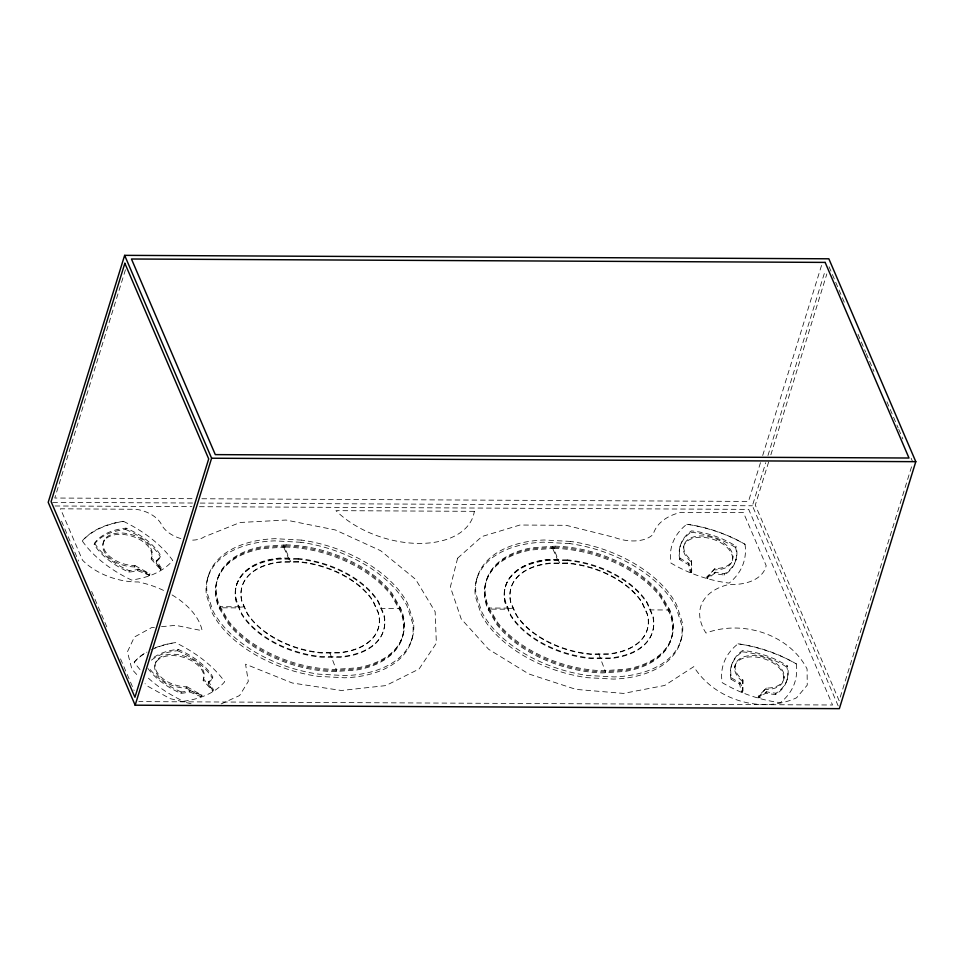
<?xml version="1.0" encoding="UTF-8"?>
<svg xmlns="http://www.w3.org/2000/svg" width="964" height="964" viewBox="0 0 964 964"><rect width="100%" height="100%" fill="white"/><g stroke="black" fill="none" stroke-linecap="round" stroke-linejoin="round"><path stroke-width="0.72" stroke-dasharray="4.82 3.62" d="M149.565 575.351L134.55 566.892A25.329 15.147 17.2 0 1 102.859 547.721A25.329 15.147 17.2 0 1 128.911 535.357A25.329 15.147 17.2 0 1 151.155 559.012L160.807 569.917L161.458 568.362L156.638 560.482A66.287 39.62 17.2 0 0 160.916 555.83A61.407 36.716 17.2 0 0 126.031 528.139A63.624 38.03 17.2 0 0 94.556 543.166L94.147 544.491A65.275 39.018 17.2 0 0 128.899 572.086A54.201 32.402 17.2 0 0 137.683 570.664L149.565 575.351L149.926 573.845L138.093 569.326A54.201 32.402 17.2 0 1 129.309 570.748A65.275 39.018 17.2 0 1 94.556 543.166M201.476 696.418L201.886 695.08L201.464 696.683L186.522 688.127A25.329 15.147 17.2 0 1 154.83 668.968A25.329 15.147 17.2 0 1 180.87 656.605A25.329 15.147 17.2 0 1 203.127 680.247L212.767 691.164L213.43 689.609L208.598 681.717A66.287 39.62 17.2 0 0 212.887 677.065A61.407 36.716 17.2 0 0 178.003 649.375A63.624 38.03 17.2 0 0 151.854 658.822M125.453 269.751L54.791 498.027L194.74 498.713M103.955 541.19L104.365 539.864M94.147 544.491A63.624 38.03 17.2 0 1 125.621 529.465L126.031 528.139M128.899 572.086L129.309 570.748M134.55 566.892L134.972 565.567A25.329 15.147 17.2 0 1 103.281 546.395A25.329 15.147 17.2 0 1 129.321 534.032A25.329 15.147 17.2 0 1 151.577 557.674L160.807 568.676L161.458 568.362M137.683 570.664L138.093 569.326M151.155 559.012L151.577 557.674M148.938 575.448L149.432 574.158M161.048 569.7L156.228 561.807L156.638 560.482M156.228 561.807A66.287 39.62 17.2 0 0 160.506 557.156L160.916 555.83M160.386 570.013L160.807 568.676M155.915 662.437L156.325 661.099M151.444 660.159A63.624 38.03 17.2 0 1 177.593 650.712L178.003 649.375M207.67 578.099L208.345 575.918M147.902 668.414A65.275 39.018 17.2 0 0 180.858 693.321L181.268 691.995A54.201 32.402 17.2 0 0 190.065 690.573L201.934 695.261M218.732 576.207L219.406 574.026M186.522 688.127L186.932 686.802A25.329 15.147 17.2 0 1 155.24 667.63A25.329 15.147 17.2 0 1 181.28 655.267A25.329 15.147 17.2 0 1 203.537 678.921L212.767 689.923L213.43 689.609M180.858 693.321A54.201 32.402 17.2 0 0 189.643 691.899L190.065 690.573M219.623 608.887L220.298 606.705L239.18 606.79L238.843 607.886L219.961 607.79M203.127 680.247L203.537 678.921M201.464 696.683L201.307 695.357M235.565 589.016L235.903 587.919M213.02 690.935L208.188 683.054L208.598 681.717M208.188 683.054A66.287 39.62 17.2 0 0 212.478 678.403L212.887 677.065M212.357 691.248L212.767 689.923M244.434 606.826L239.048 607.236M282.958 547.227L283.633 545.046L289.224 558.084L288.887 559.168L283.296 546.13M290.779 561.711L289.092 558.518M329.724 652.58L336.532 670.341M336.195 671.426L336.87 669.245M381.19 607.923L380.985 608.585L399.879 608.67M384.274 627.456L384.467 626.805M399.542 609.766L400.217 607.585M400.422 642.434L401.096 640.253M411.495 640.554L412.17 638.361M476.626 579.424L477.301 577.243M487.7 577.532L488.374 575.351M488.579 610.2L489.254 608.019L508.149 608.115L507.811 609.2L488.917 609.115M504.534 590.33L504.871 589.233M513.402 608.139L508.016 608.549M551.926 548.54L552.601 546.359L558.192 559.397L557.855 560.494L552.264 547.456M559.747 563.024L558.06 559.831M598.692 653.893L605.5 671.655M605.163 672.739L605.838 670.558M650.158 609.248L649.953 609.899L668.847 609.995M653.231 628.769L653.435 628.118M680.018 546.721L680.427 545.395M691.598 571.411C690.224 576.388 688.862 565 688.453 564.53A54.201 32.402 17.2 0 1 679.813 559.59L680.223 558.264A65.275 39.018 17.2 0 1 691.429 530.899A63.624 38.03 17.2 0 1 735.99 546.202L735.58 547.528A61.407 36.716 17.2 0 1 724.326 575.002A66.287 39.62 17.2 0 1 714.698 573.532C713.577 573.255 705.805 581.81 707.082 576.641L715.083 568.507A25.329 15.147 17.2 0 0 730.435 549.564A25.329 15.147 17.2 0 0 693.67 536.9A25.329 15.147 17.2 0 0 691.634 560.421L691.73 571.447L690.911 571.074L688.874 563.193A54.201 32.402 17.2 0 1 680.223 558.264M683.392 547.986L683.801 546.66M679.813 559.59A65.275 39.018 17.2 0 1 691.019 532.236L691.429 530.899M668.51 611.08L669.185 608.899M688.453 564.53L688.874 563.193M691.321 572.676L691.634 560.421M690.489 572.399L690.911 571.074M669.39 643.759L670.064 641.578M680.464 641.867L681.138 639.686M707.6 578.292L708.022 576.966L715.119 572.206A66.287 39.62 17.2 0 0 724.747 573.664A61.407 36.716 17.2 0 0 735.99 546.202M706.733 578.014L715.083 568.507M714.698 573.532L715.119 572.206M724.326 575.002L724.747 573.664M760.488 462.66L748.486 501.425L200.753 498.75M762.705 455.478L822.256 263.088M732.568 557.963L732.977 556.638M838.174 705.889L752.402 505.775L765.741 462.696M767.959 455.514L825.292 270.282M735.701 560.566L736.11 559.228M768.633 462.009L755.294 505.076L839.138 700.708L912.462 463.805M770.851 454.827L826.847 273.921M731.266 666.293L731.676 664.955M731.471 677.837A54.201 32.402 17.2 0 0 740.123 682.765C744.232 689.453 742.28 699.599 739.701 684.103A54.201 32.402 17.2 0 1 731.061 679.162L731.471 677.837A65.275 39.018 17.2 0 1 742.678 650.471A63.624 38.03 17.2 0 1 787.239 665.775L786.829 667.1A61.407 36.716 17.2 0 1 775.574 694.574A66.287 39.62 17.2 0 1 765.946 693.104C764.741 692.827 757.138 701.37 758.331 696.213L766.332 688.079A25.329 15.147 17.2 0 0 781.684 669.136A25.329 15.147 17.2 0 0 744.919 656.472A25.329 15.147 17.2 0 0 742.883 679.994L742.979 691.007M734.64 667.558L735.05 666.232M731.061 679.162A65.275 39.018 17.2 0 1 742.268 651.809L742.678 650.471M739.701 684.103L740.123 682.765M742.569 692.248L742.883 679.994M741.738 691.971L742.159 690.646M758.849 697.864L759.271 696.538L766.368 691.778A66.287 39.62 17.2 0 0 775.996 693.236A61.407 36.716 17.2 0 0 787.239 665.775M757.981 697.587L766.332 688.079M765.946 693.104L766.368 691.778M775.574 694.574L775.996 693.236M783.816 677.535L784.226 676.21M786.949 680.138L787.359 678.801M221.13 703.949L239.614 695.526L248.314 681.379L245.555 664.184L292.273 682.994L341.401 690.501L385.817 685.597L419.075 669.016L436.355 643.145L435.15 611.742L415.641 579.364L380.647 550.709L335.255 529.935L286.031 520.042L240.132 522.476L204.211 536.888A25.016 14.954 17.2 0 1 189.715 540.105M154.421 627.335L151.577 627.612L134.406 637.035L127.405 651.845L131.911 669.209L138.985 676.981M161.506 626.672L175.677 625.347L202.127 630.673A67.962 40.633 17.2 0 0 171.544 594.631M52.719 502.352L192.655 503.027M200.175 503.075L752.402 505.775M55.008 505.98L191.944 506.654M199.464 506.69L748.703 509.378L832.547 704.997L138.852 701.599M289.224 558.084L279.813 558.036A76.951 46.007 17.2 0 0 236.421 600.379L239.18 606.79M558.192 559.397L548.769 559.361A76.951 46.007 17.2 0 0 505.389 601.693L508.149 608.115M708.022 576.966L707.082 576.641M759.271 696.538L758.403 696.261M191.077 703.756L170.001 698.599L147.07 685.85L145.046 683.633M189.643 691.899L200.898 696.683M134.972 565.567L150.047 573.905M186.932 686.802L201.934 695.201M829.064 266.739L845.006 303.937M857.996 334.243L865.672 352.161M866.262 353.535L873.938 371.441M886.928 401.747L898.147 427.92M898.737 429.305L902.87 438.945M911.137 458.237L912.318 460.985M61.503 521.138L78.626 561.084M91.616 591.39L107.558 628.588M120.548 658.894L134.129 690.586M180.907 538.599A25.016 14.954 17.2 0 1 161.506 524.597A25.064 14.99 17.2 0 0 135.852 509.293L60.491 508.799L82.506 560.168A51.574 30.836 17.2 0 0 138.322 581.943A67.962 40.633 17.2 0 1 165.868 591.547M154.83 647.953A95.822 57.286 17.2 0 1 175.436 642.602A108.824 65.058 17.2 0 1 224.696 681.705A93.665 55.996 17.2 0 1 183.485 701.274A104.582 62.515 17.2 0 1 146.914 676.788M140.021 669.606A104.582 62.515 17.2 0 1 134.213 662.172A102.991 61.576 17.2 0 1 147.022 652.086M151.505 649.748A102.991 61.576 17.2 0 1 175.436 642.602M134.213 662.172A95.822 57.286 17.2 0 1 146.757 651.893M181.268 691.995A65.275 39.018 17.2 0 1 148.974 667.968M177.593 650.712A61.407 36.716 17.2 0 1 212.478 678.403M796.264 663.895A108.824 65.058 17.2 0 1 780.394 702.684A93.665 55.996 17.2 0 1 722.181 682.62A104.582 62.515 17.2 0 1 738.062 643.832A102.991 61.576 17.2 0 1 796.264 663.895A95.822 57.286 17.2 0 0 738.062 643.832M742.473 681.331A25.329 15.147 17.2 0 1 744.497 657.797A25.329 15.147 17.2 0 1 781.274 670.474A25.329 15.147 17.2 0 1 765.922 689.405M742.268 651.809A63.624 38.03 17.2 0 1 786.829 667.1M123.464 521.355A108.824 65.058 17.2 0 1 172.737 560.47A93.665 55.996 17.2 0 1 131.514 580.039A104.582 62.515 17.2 0 1 82.253 540.924A102.991 61.576 17.2 0 1 123.464 521.355A95.822 57.286 17.2 0 0 82.253 540.924M125.621 529.465A61.407 36.716 17.2 0 1 160.506 557.156M745.027 544.323A108.824 65.058 17.2 0 1 729.146 583.112A93.665 55.996 17.2 0 1 670.932 563.048A104.582 62.515 17.2 0 1 686.814 524.259A102.991 61.576 17.2 0 1 745.027 544.323A95.822 57.286 17.2 0 0 686.814 524.259M691.224 561.759A25.329 15.147 17.2 0 1 693.261 538.225A25.329 15.147 17.2 0 1 730.025 550.902A25.329 15.147 17.2 0 1 714.673 569.832M691.019 532.236A63.624 38.03 17.2 0 1 735.58 547.528M457.611 558.216L450.357 587.028L461.202 618.888L488.64 649.29L528.778 673.944L575.942 689.381L623.503 693.405L664.714 685.452L693.767 666.654C714.276 699.695 761.211 714.24 796.589 697.779L807.242 685.151L807.085 668.98C789.058 633.987 742.015 619.491 705.997 633.047A68.83 41.151 17.2 0 1 728.977 584.437A49.983 29.884 17.2 0 0 766.163 565.615L743.461 512.643L680.825 512.342A67.745 40.5 17.2 0 0 653.231 534.249A34.379 20.557 17.2 0 1 614.261 537.37L566.242 525.32L519.957 525.019L481.964 536.526L457.611 558.216M286.224 544.865L263.485 546.395A96.906 57.936 17.2 0 0 219.238 604.862L228.552 621.057A96.906 57.936 17.2 0 0 334.291 669.414L357.029 667.883A96.906 57.936 17.2 0 0 401.277 609.429L391.95 593.234A96.906 57.936 17.2 0 0 286.224 544.865M285.886 545.961L263.148 547.492A96.906 57.936 17.2 0 0 218.9 605.958L228.215 622.154A96.906 57.936 17.2 0 0 333.954 670.51L356.692 668.98A96.906 57.936 17.2 0 0 400.94 610.513L391.613 594.318A96.906 57.936 17.2 0 0 285.886 545.961M285.549 547.046L262.81 548.576A96.906 57.936 17.2 0 0 218.563 607.043L227.878 623.238A96.906 57.936 17.2 0 0 333.616 671.607L356.355 670.064A96.906 57.936 17.2 0 0 400.602 611.61L391.276 595.415A96.906 57.936 17.2 0 0 285.549 547.046M555.192 546.19L532.453 547.721A96.906 57.936 17.2 0 0 488.194 606.175L497.52 622.37A96.906 57.936 17.2 0 0 603.247 670.739L625.985 669.209A96.906 57.936 17.2 0 0 670.245 610.742L660.918 594.547A96.906 57.936 17.2 0 0 555.192 546.19M554.854 547.275L532.116 548.805A96.906 57.936 17.2 0 0 487.856 607.272L497.183 623.467A96.906 57.936 17.2 0 0 602.91 671.824L625.648 670.293A96.906 57.936 17.2 0 0 669.908 611.827L660.581 595.632A96.906 57.936 17.2 0 0 554.854 547.275M554.517 548.371L531.767 549.902A96.906 57.936 17.2 0 0 487.519 608.356L496.846 624.552A96.906 57.936 17.2 0 0 602.572 672.92L625.311 671.39A96.906 57.936 17.2 0 0 669.558 612.923L660.244 596.728A96.906 57.936 17.2 0 0 554.517 548.371M298.322 561.663L281.078 561.771A71.252 42.597 17.2 0 0 242.072 601.596L247.483 613.55A71.252 42.597 17.2 0 0 322.193 652.628L339.424 652.52A71.252 42.597 17.2 0 0 378.442 612.694L373.032 600.729A71.252 42.597 17.2 0 0 298.322 561.663M298.189 562.096L280.946 562.205A71.252 42.597 17.2 0 0 241.94 602.03L247.35 613.984A71.252 42.597 17.2 0 0 322.048 653.062L339.292 652.953A71.252 42.597 17.2 0 0 378.298 613.128L372.887 601.174A71.252 42.597 17.2 0 0 298.189 562.096M567.29 562.976L550.046 563.084A71.252 42.597 17.2 0 0 511.041 602.91L516.451 614.863A71.252 42.597 17.2 0 0 591.149 653.941L608.392 653.833A71.252 42.597 17.2 0 0 647.398 614.008L641.988 602.054A71.252 42.597 17.2 0 0 567.29 562.976M567.145 563.41L549.914 563.53A71.252 42.597 17.2 0 0 510.896 603.344L516.318 615.309A71.252 42.597 17.2 0 0 591.016 654.375L608.26 654.267A71.252 42.597 17.2 0 0 647.266 614.454L641.855 602.488A71.252 42.597 17.2 0 0 567.145 563.41M474.336 511.33L335.966 510.655A79.892 47.766 17.2 0 0 419.051 543.419A79.892 47.766 17.2 0 0 474.336 511.33M298.382 558.554L279.668 558.481A76.951 46.007 17.2 0 0 236.288 600.813L241.844 613.731A76.951 46.007 17.2 0 0 321.856 656.605L340.569 656.677A76.951 46.007 17.2 0 0 383.949 614.345L378.394 601.428A76.951 46.007 17.2 0 0 298.382 558.554M567.35 559.879L548.637 559.795A76.951 46.007 17.2 0 0 505.257 602.139L510.812 615.056A76.951 46.007 17.2 0 0 590.824 657.918L609.525 658.002A76.951 46.007 17.2 0 0 652.917 615.659L647.362 602.741A76.951 46.007 17.2 0 0 567.35 559.879M298.177 559.216L279.476 559.132A76.951 46.007 17.2 0 0 236.084 601.476L241.639 614.393A76.951 46.007 17.2 0 0 321.651 657.255L340.364 657.34A76.951 46.007 17.2 0 0 383.744 614.996L378.189 602.078A76.951 46.007 17.2 0 0 298.177 559.216M567.145 560.53L548.432 560.446A76.951 46.007 17.2 0 0 505.052 602.789L510.607 615.707A76.951 46.007 17.2 0 0 590.619 658.569L609.332 658.653A76.951 46.007 17.2 0 0 652.712 616.309L647.157 603.392A76.951 46.007 17.2 0 0 567.145 560.53M570.567 541.431L544.154 539.997A106.594 63.72 17.2 0 0 476.023 594.101L481.783 611.935A106.594 63.72 17.2 0 0 587.871 675.487L614.285 676.921A106.594 63.72 17.2 0 0 682.416 622.828L676.656 604.982A106.594 63.72 17.2 0 0 570.567 541.431M569.893 543.612L543.479 542.178A106.594 63.72 17.2 0 0 475.348 596.282L481.108 614.116A106.594 63.72 17.2 0 0 587.197 677.668L613.61 679.102A106.594 63.72 17.2 0 0 681.741 625.009L675.981 607.163A106.594 63.72 17.2 0 0 569.893 543.612M301.599 540.117L275.186 538.683A106.594 63.72 17.2 0 0 207.067 592.776L212.815 610.622A106.594 63.72 17.2 0 0 318.903 674.173L345.317 675.607A106.594 63.72 17.2 0 0 413.448 621.503L407.688 603.669A106.594 63.72 17.2 0 0 301.599 540.117M300.925 542.298L274.511 540.864A106.594 63.72 17.2 0 0 206.392 594.957L212.14 612.803A106.594 63.72 17.2 0 0 318.228 676.354L344.642 677.788A106.594 63.72 17.2 0 0 412.773 623.684L407.013 605.85A106.594 63.72 17.2 0 0 300.925 542.298"/><path stroke-width="1.45" d="M124.645 255.352L48.2 502.328L135.153 705.202L839.355 708.648L915.8 461.672L828.847 258.798L124.645 255.352L211.598 458.225L135.153 705.202M211.598 458.225L915.8 461.672M124.862 263.293L51.092 501.629L134.936 697.261L208.706 458.924L124.862 263.293M825.148 262.401L131.453 259.003L215.297 454.622L908.992 458.021L825.148 262.401"/></g></svg>
